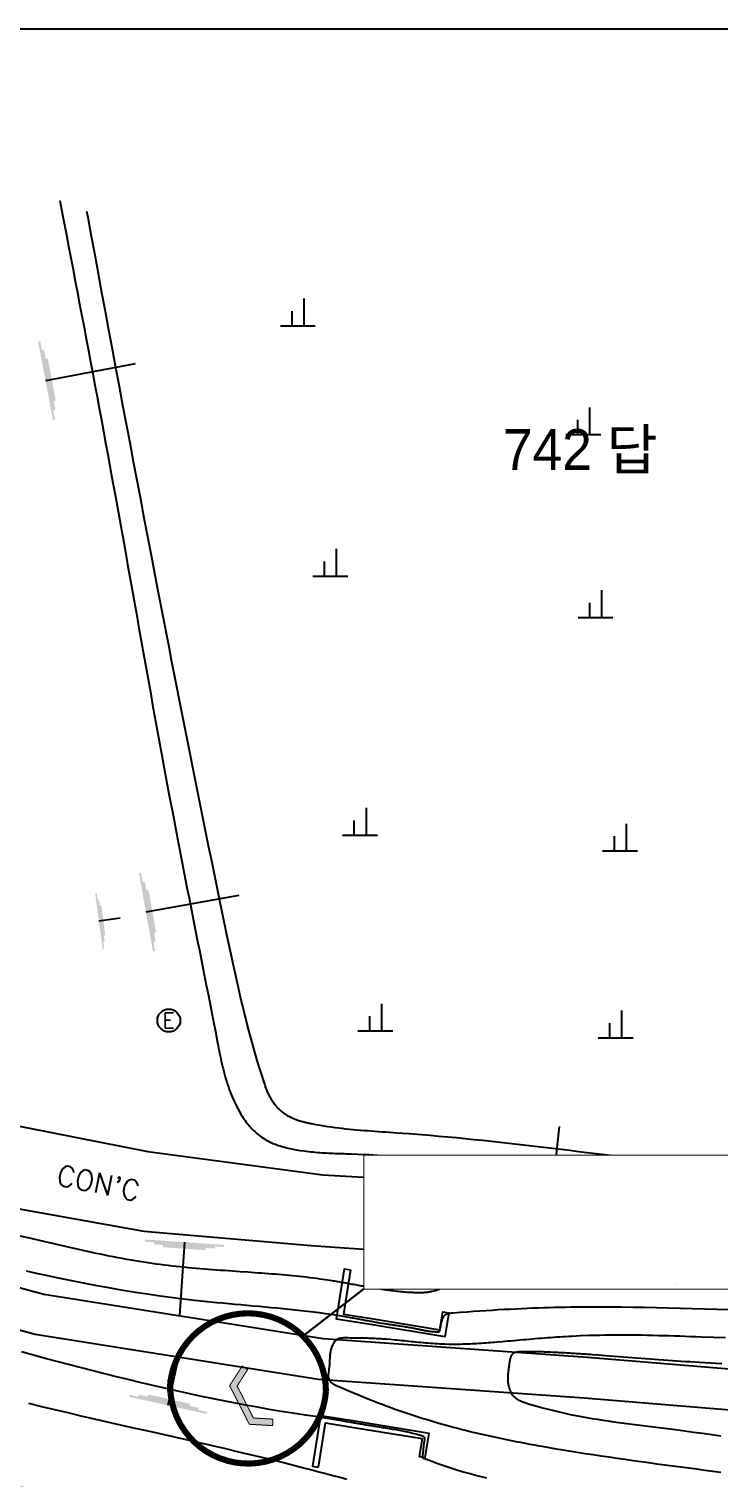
# Model space of a CAD drawing. Header units: millimetres. Extents: x 9 to 403, y 12 to 283.
# Drawn here: x 220.3 to 254.2, y 211.5 to 282.6 of the extents above; entities that cross this region are included whole.
import ezdxf
from ezdxf.enums import TextEntityAlignment as Align

# ---------------------------------------------------------------- set-up
doc = ezdxf.new("R2010")
doc.units = ezdxf.units.MM
doc.set_wipeout_variables(frame=1)
doc.linetypes.add('CENTER', pattern=[2, 1.25, -0.25, 0.25, -0.25])
doc.linetypes.add('PHANTOM2', pattern=[12.5, 10, -0.5, 0.5, -0.5, 0.5, -0.5])
for name, color, linetype in [('1-1CON', 35, 'Continuous'), ('1-5CON', 30, 'Continuous'), ('1-ROAD', 1, 'Continuous'), ('1-SIM', 8, 'Continuous'), ('1-TEXT', 7, 'Continuous'), ('1-낙차구조물', 7, 'Continuous'), ('1-물선', 5, 'Continuous'), ('LSMD_CONT_LDREG_41500', 1, 'Continuous'), ('NR', 7, 'Continuous'), ('솔리드', 7, 'PHANTOM2'), ('한전주', 4, 'Continuous')]:
    doc.layers.add(name, color=color, linetype=linetype)
doc.styles.add('ghs', font='romans.shx', dxfattribs={"bigfont": 'ghs.shx'})
doc.styles.add('HY헤드라인', font='H2HDRM.TTF')

# ---------------------------------------------------------------- blocks, each defined once
blk = doc.blocks.new('A$C6F554C51')
at = {"layer": '1-SIM'}
for p, q in [((0.375, 0.48), (0.375, 0)), ((0.769, 0.892), (0.769, 0)), ((0, 0), (1.144, 0))]:
    blk.add_line(p, q, dxfattribs=at)

msp = doc.modelspace()

# ---------------------------------------------------------------- hatches: boundary and pattern name
msp.add_hatch(color=5).paths.add_polyline_path([(232.278, 214.054), (231.136, 214.119), (230.169, 216.013), (230.785, 216.977), (231.054, 216.804), (230.537, 215.996), (231.338, 214.428), (232.296, 214.373)])

# ---------------------------------------------------------------- linework, layer by layer
for points, elevation in [([(15.475, 282.587), (277.798, 282.587), (277.798, 39.857), (15.475, 39.857)], 109.407), ([(15.475, 282.587), (277.798, 282.587), (277.798, 39.857), (15.475, 39.857)], 109.407), ([(236.78, 220.782), (259.434, 220.782), (259.434, 227.299), (236.78, 227.299)], 85.903)]:
    msp.add_lwpolyline(points, close=True, dxfattribs=dict(elevation=elevation))
at = {"const_width": 0.1, "elevation": 85.903, "flags": 128}
msp.add_lwpolyline([(233.771, 218.448), (236.78, 220.782), (258.733, 220.782)], dxfattribs=at)
at = {"color": 4, "linetype": 'CENTER', "const_width": 0.3, "elevation": 85.903, "flags": 128}
msp.add_lwpolyline([(227.257, 216.309, 1), (234.897, 215.734, 1), (227.235, 215.734)], format="xyb", dxfattribs=at)
at = {"color": 7, "const_width": 0.05, "elevation": 85.903, "flags": 128}
msp.add_lwpolyline([(232.278, 214.054), (231.136, 214.119), (230.169, 216.013), (230.785, 216.977), (231.054, 216.804), (230.537, 215.996), (231.338, 214.428), (232.296, 214.373)], close=True, dxfattribs=at)
at = {"layer": '1-1CON', "color": 8, "linetype": 'Continuous'}
for points, elevation in [([(221.838, 274.164), (221.97, 273.469), (222.156, 272.489), (222.264, 271.922), (222.372, 271.355), (222.48, 270.787), (222.588, 270.22), (222.696, 269.653), (222.803, 269.086), (222.911, 268.519), (223.018, 267.952), (223.125, 267.384), (223.232, 266.817), (223.339, 266.25), (223.446, 265.683), (223.552, 265.115), (223.658, 264.548), (223.764, 263.98), (223.869, 263.413), (223.975, 262.845), (224.08, 262.278), (224.184, 261.71), (224.288, 261.142), (224.392, 260.574), (224.609, 259.381), (224.825, 258.188), (224.937, 257.563), (225.049, 256.937), (225.161, 256.312), (225.272, 255.686), (225.384, 255.061), (225.495, 254.435), (225.606, 253.809), (225.717, 253.184), (225.828, 252.558), (225.939, 251.933), (226.051, 251.307), (226.163, 250.682), (226.275, 250.056), (226.387, 249.431), (226.5, 248.806), (226.613, 248.18), (226.727, 247.555), (226.842, 246.93), (226.957, 246.306), (227.073, 245.681), (227.19, 245.056), (227.389, 244.003), (227.59, 242.95), (227.673, 242.521), (227.756, 242.092), (227.839, 241.664), (227.923, 241.235), (228.006, 240.807), (228.09, 240.378), (228.175, 239.95), (228.259, 239.521), (228.344, 239.093), (228.429, 238.664), (228.514, 238.236), (228.598, 237.808), (228.683, 237.379), (228.768, 236.951), (228.853, 236.523), (228.938, 236.095), (229.023, 235.666), (229.107, 235.238), (229.192, 234.809), (229.276, 234.381), (229.36, 233.953), (229.468, 233.396), (229.577, 232.838), (229.602, 232.71), (229.627, 232.581), (229.653, 232.452), (229.679, 232.324), (229.705, 232.195), (229.732, 232.067), (229.76, 231.939), (229.789, 231.811), (229.819, 231.684), (229.85, 231.557), (229.883, 231.43), (229.916, 231.303), (229.951, 231.176), (229.988, 231.05), (230.027, 230.925), (230.067, 230.8), (230.109, 230.675), (230.153, 230.551), (230.199, 230.427), (230.248, 230.304), (230.299, 230.181), (230.388, 229.979), (230.484, 229.778), (230.523, 229.699), (230.563, 229.621), (230.604, 229.542), (230.647, 229.465), (230.691, 229.388), (230.736, 229.312), (230.783, 229.237), (230.83, 229.163), (230.879, 229.09), (230.93, 229.018), (230.982, 228.947), (231.035, 228.878), (231.089, 228.81), (231.145, 228.744), (231.202, 228.679), (231.261, 228.616), (231.321, 228.554), (231.383, 228.495), (231.447, 228.437), (231.511, 228.382), (231.578, 228.329), (231.709, 228.23), (231.846, 228.14), (231.914, 228.099), (231.982, 228.059), (232.052, 228.021), (232.123, 227.986), (232.195, 227.951), (232.268, 227.919), (232.342, 227.888), (232.417, 227.859), (232.493, 227.831), (232.569, 227.804), (232.646, 227.779), (232.724, 227.756), (232.803, 227.733), (232.881, 227.712), (232.961, 227.692), (233.04, 227.673), (233.12, 227.656), (233.2, 227.639), (233.281, 227.623), (233.361, 227.608), (233.442, 227.594), (233.633, 227.562), (233.824, 227.534), (233.934, 227.52), (234.045, 227.506), (234.155, 227.494), (234.265, 227.483), (234.375, 227.472), (234.485, 227.463), (234.595, 227.455), (234.704, 227.447), (234.814, 227.44), (234.924, 227.434), (235.033, 227.428), (235.143, 227.423), (235.252, 227.418), (235.362, 227.414), (235.471, 227.41), (235.58, 227.406), (235.69, 227.402), (235.799, 227.399), (235.909, 227.395), (236.018, 227.392), (236.128, 227.388), (236.455, 227.376), (236.782, 227.362), (237, 227.352), (237.218, 227.34), (237.436, 227.328), (237.654, 227.314), (237.872, 227.3), (238.09, 227.284), (238.309, 227.267), (238.527, 227.249), (238.745, 227.23), (238.963, 227.21), (239.181, 227.189), (239.399, 227.166), (239.617, 227.143), (239.835, 227.118), (240.052, 227.092), (240.27, 227.066), (240.487, 227.038), (240.704, 227.008), (240.92, 226.978), (241.137, 226.947), (241.353, 226.914), (241.659, 226.866), (241.965, 226.816), (242.056, 226.801), (242.146, 226.786), (242.236, 226.77), (242.327, 226.755), (242.417, 226.739), (242.507, 226.724), (242.598, 226.708), (242.688, 226.693), (242.779, 226.677), (242.869, 226.662), (242.959, 226.647), (243.05, 226.632), (243.14, 226.617), (243.231, 226.602), (243.322, 226.587), (243.412, 226.573), (243.503, 226.559), (243.594, 226.545), (243.685, 226.532), (243.777, 226.518), (243.868, 226.506), (244.052, 226.481), (244.236, 226.458), (244.329, 226.447), (244.422, 226.436), (244.515, 226.425), (244.608, 226.415), (244.701, 226.405), (244.794, 226.394), (244.887, 226.383), (244.979, 226.373), (245.072, 226.362), (245.165, 226.35), (245.257, 226.338), (245.349, 226.326), (245.441, 226.313), (245.533, 226.3), (245.624, 226.285), (245.716, 226.27), (245.806, 226.254), (245.897, 226.237), (245.987, 226.219), (246.077, 226.2), (246.166, 226.179), (246.271, 226.153), (246.376, 226.125), (246.392, 226.121), (246.409, 226.116), (246.425, 226.112), (246.442, 226.107), (246.458, 226.102), (246.474, 226.097), (246.491, 226.093), (246.507, 226.087), (246.524, 226.082), (246.54, 226.077), (246.556, 226.071), (246.573, 226.066), (246.589, 226.06), (246.606, 226.054), (246.622, 226.048), (246.638, 226.042), (246.655, 226.035), (246.671, 226.028), (246.687, 226.021), (246.704, 226.014), (246.72, 226.007), (246.746, 225.995), (246.771, 225.983), (246.78, 225.978), (246.789, 225.974), (246.799, 225.969), (246.808, 225.964), (246.817, 225.959), (246.825, 225.954), (246.834, 225.949), (246.843, 225.944), (246.851, 225.938), (246.86, 225.933), (246.868, 225.927), (246.876, 225.922), (246.884, 225.916), (246.891, 225.91), (246.899, 225.904), (246.906, 225.897), (246.913, 225.891), (246.92, 225.884), (246.926, 225.878), (246.932, 225.871), (246.938, 225.864), (246.953, 225.844), (246.966, 225.823), (246.973, 225.81), (246.979, 225.795), (246.984, 225.781), (246.989, 225.766), (246.993, 225.751), (246.996, 225.735), (246.998, 225.719), (247, 225.703), (247.001, 225.686), (247.002, 225.669), (247.002, 225.652), (247.002, 225.635), (247.002, 225.617), (247.001, 225.6), (247, 225.582), (246.998, 225.564), (246.997, 225.546), (246.995, 225.528), (246.993, 225.51), (246.991, 225.493), (246.989, 225.475), (246.983, 225.42), (246.977, 225.367), (246.973, 225.331), (246.969, 225.296), (246.966, 225.261), (246.963, 225.227), (246.959, 225.192), (246.956, 225.158), (246.954, 225.124), (246.951, 225.091), (246.948, 225.057), (246.945, 225.024), (246.943, 224.991), (246.94, 224.958), (246.938, 224.926), (246.935, 224.893), (246.933, 224.86), (246.931, 224.828), (246.928, 224.796), (246.926, 224.763), (246.923, 224.731), (246.921, 224.699), (246.919, 224.666), (246.909, 224.541), (246.898, 224.416), (246.89, 224.323), (246.881, 224.229), (246.873, 224.135), (246.863, 224.04), (246.854, 223.946), (246.845, 223.851), (246.836, 223.755), (246.827, 223.66), (246.818, 223.564), (246.809, 223.468), (246.8, 223.372), (246.792, 223.276), (246.784, 223.179), (246.777, 223.082), (246.77, 222.985), (246.764, 222.888), (246.759, 222.791), (246.754, 222.694), (246.75, 222.597), (246.747, 222.5), (246.745, 222.402), (246.744, 222.291), (246.744, 222.181), (246.744, 222.167), (246.744, 222.154), (246.744, 222.14), (246.744, 222.127), (246.744, 222.113), (246.744, 222.1), (246.744, 222.086), (246.743, 222.073), (246.743, 222.059), (246.742, 222.046), (246.741, 222.033), (246.74, 222.019), (246.739, 222.006), (246.738, 221.993), (246.736, 221.98), (246.734, 221.967), (246.732, 221.954), (246.729, 221.94), (246.726, 221.927), (246.723, 221.915), (246.72, 221.902), (246.714, 221.882), (246.707, 221.862), (246.704, 221.856), (246.702, 221.849), (246.699, 221.842), (246.696, 221.835), (246.693, 221.829), (246.69, 221.822), (246.687, 221.816), (246.684, 221.809), (246.681, 221.803), (246.677, 221.796), (246.674, 221.79), (246.67, 221.784), (246.666, 221.777), (246.662, 221.771), (246.658, 221.765), (246.654, 221.759), (246.65, 221.754), (246.646, 221.748), (246.641, 221.742), (246.637, 221.737), (246.632, 221.731), (246.618, 221.716), (246.603, 221.701), (246.592, 221.691), (246.582, 221.682), (246.57, 221.674), (246.559, 221.666), (246.547, 221.658), (246.534, 221.651), (246.522, 221.644), (246.509, 221.637), (246.496, 221.631), (246.482, 221.625), (246.469, 221.619), (246.455, 221.614), (246.441, 221.609), (246.427, 221.604), (246.413, 221.599), (246.399, 221.595), (246.384, 221.59), (246.369, 221.586), (246.355, 221.582), (246.34, 221.578), (246.326, 221.574), (246.202, 221.541), (246.079, 221.511), (245.971, 221.487), (245.864, 221.465), (245.757, 221.445), (245.65, 221.427), (245.543, 221.411), (245.437, 221.397), (245.331, 221.384), (245.225, 221.373), (245.119, 221.364), (245.013, 221.357), (244.907, 221.351), (244.801, 221.347), (244.696, 221.344), (244.59, 221.342), (244.484, 221.342), (244.378, 221.343), (244.271, 221.345), (244.165, 221.349), (244.058, 221.353), (243.951, 221.359), (243.844, 221.365), (243.666, 221.378), (243.487, 221.392), (243.417, 221.398), (243.346, 221.405), (243.275, 221.411), (243.204, 221.417), (243.133, 221.423), (243.062, 221.428), (242.992, 221.434), (242.921, 221.438), (242.85, 221.442), (242.78, 221.445), (242.709, 221.448), (242.639, 221.449), (242.569, 221.449), (242.499, 221.448), (242.43, 221.446), (242.361, 221.442), (242.292, 221.436), (242.224, 221.429), (242.156, 221.42), (242.088, 221.409), (242.021, 221.396), (241.884, 221.365), (241.748, 221.324), (241.679, 221.301), (241.611, 221.275), (241.542, 221.248), (241.475, 221.219), (241.407, 221.188), (241.34, 221.156), (241.273, 221.124), (241.206, 221.09), (241.139, 221.056), (241.072, 221.022), (241.005, 220.987), (240.938, 220.953), (240.872, 220.919), (240.804, 220.886), (240.737, 220.853), (240.669, 220.822), (240.602, 220.791), (240.533, 220.763), (240.464, 220.736), (240.395, 220.71), (240.325, 220.687), (240.213, 220.654), (240.099, 220.628), (240.056, 220.619), (240.012, 220.611), (239.969, 220.604), (239.925, 220.597), (239.882, 220.591), (239.838, 220.586), (239.793, 220.582), (239.749, 220.579), (239.705, 220.576), (239.66, 220.573), (239.616, 220.572), (239.571, 220.57), (239.526, 220.57), (239.482, 220.569), (239.437, 220.569), (239.392, 220.57), (239.347, 220.571), (239.302, 220.572), (239.257, 220.574), (239.212, 220.576), (239.168, 220.578), (239.034, 220.585), (238.9, 220.593), (238.811, 220.6), (238.723, 220.607), (238.635, 220.615), (238.546, 220.623), (238.458, 220.632), (238.371, 220.641), (238.283, 220.651), (238.195, 220.661), (238.108, 220.672), (238.021, 220.684), (237.933, 220.695), (237.846, 220.708), (237.759, 220.72), (237.672, 220.733), (237.585, 220.746), (237.498, 220.76), (237.411, 220.774), (237.325, 220.788), (237.238, 220.802), (237.151, 220.817), (237.064, 220.832), (236.9, 220.86), (236.736, 220.889), (236.659, 220.902), (236.581, 220.916), (236.503, 220.93), (236.426, 220.944), (236.348, 220.958), (236.271, 220.972), (236.193, 220.985), (236.116, 220.999), (236.038, 221.013), (235.96, 221.027), (235.883, 221.041), (235.805, 221.055), (235.727, 221.068), (235.65, 221.082), (235.572, 221.095), (235.494, 221.108), (235.417, 221.121), (235.339, 221.134), (235.261, 221.147), (235.183, 221.159), (235.105, 221.171), (234.859, 221.209), (234.613, 221.245), (234.444, 221.268), (234.275, 221.29), (234.107, 221.311), (233.938, 221.331), (233.769, 221.35), (233.6, 221.369), (233.43, 221.386), (233.261, 221.403), (233.092, 221.419), (232.922, 221.435), (232.753, 221.449), (232.583, 221.464), (232.413, 221.478), (232.244, 221.491), (232.074, 221.504), (231.904, 221.517), (231.734, 221.529), (231.564, 221.541), (231.394, 221.553), (231.224, 221.565), (231.054, 221.577), (230.686, 221.603), (230.317, 221.629), (230.119, 221.643), (229.92, 221.658), (229.721, 221.672), (229.523, 221.687), (229.324, 221.702), (229.126, 221.718), (228.927, 221.734), (228.729, 221.751), (228.531, 221.768), (228.333, 221.786), (228.135, 221.804), (227.937, 221.823), (227.739, 221.843), (227.541, 221.864), (227.343, 221.886), (227.146, 221.909), (226.949, 221.933), (226.752, 221.958), (226.555, 221.984), (226.358, 222.011), (226.162, 222.039), (225.748, 222.102), (225.336, 222.171), (225.12, 222.208), (224.905, 222.247), (224.689, 222.288), (224.474, 222.33), (224.259, 222.372), (224.044, 222.416), (223.829, 222.461), (223.614, 222.507), (223.4, 222.554), (223.186, 222.601), (222.971, 222.649), (222.757, 222.698), (222.543, 222.746), (222.329, 222.796), (222.115, 222.845), (221.901, 222.894), (221.687, 222.944), (221.472, 222.994), (221.258, 223.043), (221.044, 223.092), (220.83, 223.141), (220.353, 223.248), (219.876, 223.353)], 171.903), ([(254.292, 211.754), (253.898, 211.806), (253.505, 211.858), (253.111, 211.91), (252.719, 211.962), (252.326, 212.014), (251.934, 212.066), (251.541, 212.118), (251.149, 212.17), (250.758, 212.223), (250.366, 212.277), (249.974, 212.331), (249.583, 212.386), (249.191, 212.442), (248.8, 212.499), (248.409, 212.557), (248.018, 212.616), (247.626, 212.677), (247.235, 212.739), (246.844, 212.802), (246.225, 212.905), (245.606, 213.012), (245.378, 213.053), (245.15, 213.093), (244.922, 213.135), (244.694, 213.177), (244.466, 213.22), (244.239, 213.264), (244.012, 213.309), (243.784, 213.354), (243.558, 213.401), (243.331, 213.448), (243.105, 213.497), (242.879, 213.546), (242.653, 213.597), (242.428, 213.649), (242.203, 213.701), (241.979, 213.755), (241.755, 213.811), (241.532, 213.867), (241.309, 213.925), (241.087, 213.984), (240.865, 214.045), (240.444, 214.163), (240.025, 214.286), (239.826, 214.346), (239.628, 214.407), (239.43, 214.469), (239.233, 214.533), (239.036, 214.597), (238.839, 214.663), (238.643, 214.73), (238.447, 214.798), (238.251, 214.868), (238.055, 214.938), (237.86, 215.01), (237.664, 215.083), (237.469, 215.157), (237.273, 215.232), (237.078, 215.309), (236.882, 215.387), (236.687, 215.465), (236.491, 215.545), (236.296, 215.627), (236.1, 215.709), (235.904, 215.793), (235.691, 215.884), (235.479, 215.978), (235.463, 215.984), (235.447, 215.991), (235.432, 215.999), (235.416, 216.006), (235.4, 216.013), (235.385, 216.02), (235.369, 216.028), (235.354, 216.036), (235.339, 216.044), (235.324, 216.052), (235.309, 216.06), (235.295, 216.068), (235.28, 216.077), (235.266, 216.086), (235.252, 216.096), (235.239, 216.106), (235.225, 216.116), (235.212, 216.126), (235.199, 216.137), (235.187, 216.148), (235.175, 216.16), (235.158, 216.177), (235.141, 216.196), (235.136, 216.202), (235.131, 216.208), (235.127, 216.214), (235.122, 216.22), (235.117, 216.226), (235.113, 216.233), (235.108, 216.239), (235.104, 216.246), (235.099, 216.252), (235.095, 216.259), (235.091, 216.266), (235.087, 216.272), (235.083, 216.279), (235.08, 216.286), (235.076, 216.293), (235.073, 216.3), (235.069, 216.307), (235.066, 216.314), (235.063, 216.321), (235.06, 216.328), (235.058, 216.335), (235.049, 216.359), (235.042, 216.383), (235.038, 216.4), (235.034, 216.417), (235.032, 216.435), (235.03, 216.452), (235.028, 216.469), (235.027, 216.487), (235.027, 216.505), (235.027, 216.522), (235.027, 216.54), (235.028, 216.558), (235.03, 216.576), (235.031, 216.594), (235.033, 216.612), (235.035, 216.631), (235.037, 216.649), (235.04, 216.667), (235.042, 216.686), (235.045, 216.704), (235.048, 216.723), (235.05, 216.741), (235.053, 216.759), (235.063, 216.834), (235.071, 216.909), (235.076, 216.966), (235.081, 217.023), (235.084, 217.079), (235.087, 217.136), (235.09, 217.192), (235.093, 217.248), (235.095, 217.304), (235.098, 217.36), (235.102, 217.415), (235.106, 217.471), (235.111, 217.525), (235.117, 217.58), (235.124, 217.633), (235.132, 217.687), (235.142, 217.739), (235.154, 217.792), (235.168, 217.843), (235.184, 217.894), (235.202, 217.944), (235.223, 217.993), (235.246, 218.042), (235.276, 218.095), (235.309, 218.147), (235.313, 218.153), (235.316, 218.158), (235.32, 218.164), (235.324, 218.169), (235.327, 218.174), (235.331, 218.18), (235.335, 218.185), (235.339, 218.19), (235.343, 218.196), (235.347, 218.201), (235.351, 218.206), (235.355, 218.211), (235.359, 218.216), (235.363, 218.221), (235.368, 218.226), (235.372, 218.23), (235.376, 218.235), (235.381, 218.24), (235.385, 218.244), (235.39, 218.249), (235.394, 218.253), (235.414, 218.271), (235.436, 218.287), (235.452, 218.298), (235.47, 218.309), (235.488, 218.318), (235.507, 218.326), (235.526, 218.333), (235.545, 218.34), (235.565, 218.346), (235.586, 218.351), (235.607, 218.355), (235.628, 218.359), (235.649, 218.362), (235.671, 218.365), (235.693, 218.367), (235.715, 218.368), (235.738, 218.369), (235.761, 218.37), (235.783, 218.371), (235.806, 218.371), (235.829, 218.371), (235.852, 218.371), (235.875, 218.371), (235.98, 218.37), (236.084, 218.369), (236.164, 218.369), (236.244, 218.368), (236.322, 218.367), (236.401, 218.366), (236.478, 218.364), (236.555, 218.363), (236.631, 218.361), (236.707, 218.36), (236.783, 218.358), (236.858, 218.356), (236.932, 218.354), (237.007, 218.351), (237.081, 218.349), (237.155, 218.346), (237.228, 218.343), (237.302, 218.339), (237.375, 218.336), (237.448, 218.332), (237.522, 218.328), (237.595, 218.323), (237.668, 218.319), (237.855, 218.306), (238.043, 218.291), (238.158, 218.281), (238.273, 218.271), (238.388, 218.26), (238.503, 218.249), (238.619, 218.237), (238.735, 218.226), (238.851, 218.213), (238.968, 218.201), (239.085, 218.189), (239.201, 218.177), (239.318, 218.165), (239.436, 218.153), (239.553, 218.142), (239.67, 218.131), (239.788, 218.12), (239.906, 218.11), (240.023, 218.101), (240.141, 218.092), (240.259, 218.084), (240.376, 218.077), (240.494, 218.071), (240.724, 218.061), (240.954, 218.056), (241.066, 218.054), (241.178, 218.054), (241.29, 218.054), (241.402, 218.055), (241.514, 218.057), (241.626, 218.059), (241.738, 218.063), (241.85, 218.067), (241.962, 218.072), (242.074, 218.077), (242.186, 218.083), (242.297, 218.089), (242.409, 218.096), (242.521, 218.104), (242.632, 218.111), (242.744, 218.12), (242.856, 218.128), (242.967, 218.137), (243.079, 218.146), (243.19, 218.155), (243.302, 218.164), (243.563, 218.186), (243.825, 218.209), (243.975, 218.222), (244.125, 218.235), (244.275, 218.248), (244.425, 218.261), (244.575, 218.274), (244.725, 218.286), (244.875, 218.299), (245.024, 218.312), (245.174, 218.324), (245.324, 218.337), (245.474, 218.349), (245.624, 218.36), (245.775, 218.372), (245.925, 218.383), (246.075, 218.394), (246.225, 218.404), (246.375, 218.414), (246.525, 218.424), (246.675, 218.433), (246.825, 218.441), (246.975, 218.449), (247.388, 218.47), (247.801, 218.485), (248.063, 218.494), (248.326, 218.5), (248.589, 218.505), (248.852, 218.508), (249.115, 218.51), (249.378, 218.511), (249.641, 218.51), (249.904, 218.508), (250.167, 218.505), (250.43, 218.501), (250.693, 218.496), (250.956, 218.491), (251.219, 218.484), (251.482, 218.477), (251.745, 218.469), (252.009, 218.461), (252.272, 218.452), (252.535, 218.443), (252.798, 218.433), (253.062, 218.424), (253.325, 218.414), (253.923, 218.392), (254.52, 218.371)], 169.903), ([(254.338, 217.09), (253.778, 217.118), (253.218, 217.15), (253, 217.163), (252.781, 217.176), (252.562, 217.19), (252.343, 217.205), (252.125, 217.219), (251.906, 217.235), (251.687, 217.25), (251.468, 217.266), (251.249, 217.282), (251.03, 217.299), (250.811, 217.315), (250.592, 217.332), (250.373, 217.349), (250.153, 217.366), (249.933, 217.383), (249.713, 217.4), (249.493, 217.417), (249.272, 217.434), (249.052, 217.451), (248.83, 217.468), (248.609, 217.485), (248.301, 217.507), (247.992, 217.53), (247.906, 217.536), (247.82, 217.542), (247.733, 217.548), (247.647, 217.554), (247.561, 217.56), (247.474, 217.566), (247.388, 217.572), (247.302, 217.577), (247.216, 217.583), (247.13, 217.589), (247.044, 217.594), (246.959, 217.599), (246.873, 217.605), (246.788, 217.61), (246.703, 217.615), (246.618, 217.62), (246.533, 217.624), (246.449, 217.629), (246.365, 217.633), (246.281, 217.638), (246.198, 217.642), (246.056, 217.649), (245.916, 217.655), (245.858, 217.657), (245.801, 217.66), (245.743, 217.662), (245.686, 217.664), (245.628, 217.666), (245.57, 217.668), (245.512, 217.67), (245.454, 217.672), (245.396, 217.673), (245.338, 217.675), (245.279, 217.676), (245.22, 217.677), (245.16, 217.678), (245.1, 217.678), (245.04, 217.679), (244.979, 217.679), (244.918, 217.68), (244.856, 217.68), (244.793, 217.679), (244.73, 217.679), (244.666, 217.678), (244.581, 217.677), (244.495, 217.676), (244.474, 217.675), (244.454, 217.675), (244.433, 217.674), (244.413, 217.673), (244.393, 217.672), (244.372, 217.671), (244.352, 217.669), (244.333, 217.668), (244.313, 217.666), (244.294, 217.663), (244.275, 217.66), (244.256, 217.657), (244.237, 217.653), (244.22, 217.649), (244.202, 217.644), (244.185, 217.639), (244.168, 217.633), (244.152, 217.626), (244.137, 217.619), (244.122, 217.611), (244.108, 217.602), (244.078, 217.582), (244.051, 217.557), (244.038, 217.543), (244.025, 217.527), (244.013, 217.511), (244.002, 217.493), (243.992, 217.475), (243.983, 217.456), (243.974, 217.436), (243.966, 217.416), (243.959, 217.394), (243.952, 217.373), (243.945, 217.35), (243.939, 217.328), (243.934, 217.304), (243.929, 217.281), (243.924, 217.257), (243.92, 217.233), (243.916, 217.209), (243.912, 217.184), (243.908, 217.16), (243.904, 217.135), (243.901, 217.111), (243.89, 217.037), (243.88, 216.964), (243.873, 216.916), (243.867, 216.869), (243.86, 216.822), (243.854, 216.775), (243.848, 216.729), (243.843, 216.683), (243.838, 216.638), (243.834, 216.593), (243.831, 216.548), (243.828, 216.504), (243.825, 216.46), (243.824, 216.416), (243.824, 216.372), (243.824, 216.329), (243.825, 216.285), (243.828, 216.242), (243.832, 216.199), (243.836, 216.156), (243.842, 216.113), (243.85, 216.07), (243.859, 216.027), (243.872, 215.97), (243.888, 215.912), (243.892, 215.898), (243.897, 215.884), (243.901, 215.87), (243.906, 215.856), (243.911, 215.842), (243.916, 215.828), (243.921, 215.814), (243.926, 215.8), (243.931, 215.787), (243.937, 215.773), (243.943, 215.759), (243.949, 215.746), (243.955, 215.733), (243.962, 215.719), (243.968, 215.706), (243.975, 215.693), (243.982, 215.68), (243.989, 215.668), (243.996, 215.655), (244.004, 215.643), (244.011, 215.63), (244.043, 215.583), (244.077, 215.538), (244.105, 215.506), (244.134, 215.476), (244.165, 215.448), (244.197, 215.42), (244.23, 215.395), (244.265, 215.37), (244.301, 215.347), (244.338, 215.325), (244.376, 215.304), (244.415, 215.284), (244.455, 215.265), (244.496, 215.247), (244.537, 215.229), (244.58, 215.213), (244.622, 215.197), (244.666, 215.182), (244.709, 215.167), (244.753, 215.153), (244.798, 215.139), (244.842, 215.125), (244.887, 215.112), (245.211, 215.017), (245.532, 214.928), (245.807, 214.856), (246.08, 214.788), (246.352, 214.724), (246.623, 214.663), (246.892, 214.606), (247.161, 214.552), (247.428, 214.501), (247.694, 214.453), (247.959, 214.408), (248.223, 214.365), (248.487, 214.324), (248.75, 214.285), (249.013, 214.247), (249.275, 214.211), (249.537, 214.176), (249.798, 214.142), (250.06, 214.108), (250.322, 214.076), (250.583, 214.043), (250.845, 214.011), (251.108, 213.978), (251.808, 213.89), (252.511, 213.797), (252.952, 213.738), (253.394, 213.677), (253.838, 213.616), (254.282, 213.555)], 168.903), ([(220.29, 215.154), (220.933, 214.997), (221.576, 214.843), (222.221, 214.691), (222.865, 214.54), (223.51, 214.392), (224.156, 214.244), (224.801, 214.098), (225.447, 213.952), (226.092, 213.807), (226.738, 213.662), (227.383, 213.517), (228.028, 213.371), (228.673, 213.224), (229.317, 213.076), (229.961, 212.926), (230.604, 212.775), (231.246, 212.622), (231.887, 212.466), (232.874, 212.222), (233.859, 211.971), (234.205, 211.882), (234.55, 211.792), (234.896, 211.702), (235.241, 211.611), (235.586, 211.52), (235.931, 211.428)], 171.903)]:
    msp.add_lwpolyline(points, dxfattribs=dict(at, elevation=elevation))
at = {"layer": '1-5CON', "color": 8, "linetype": 'Continuous', "elevation": 170.903}
for points in [[(254.526, 226.673), (254.135, 226.71), (253.743, 226.748), (253.351, 226.788), (252.96, 226.829), (252.569, 226.871), (252.178, 226.914), (251.786, 226.958), (251.395, 227.002), (251.004, 227.048), (250.613, 227.093), (250.222, 227.14), (249.403, 227.238), (248.585, 227.337), (248.157, 227.389), (247.729, 227.441), (247.301, 227.493), (246.873, 227.546), (246.445, 227.598), (246.017, 227.649), (245.589, 227.7), (245.161, 227.751), (244.733, 227.801), (244.304, 227.851), (243.876, 227.9), (243.448, 227.947), (243.02, 227.994), (242.591, 228.04), (242.163, 228.084), (241.734, 228.127), (241.306, 228.169), (240.877, 228.209), (240.448, 228.248), (240.019, 228.285), (239.589, 228.32), (238.982, 228.367), (238.374, 228.41), (238.195, 228.423), (238.017, 228.435), (237.839, 228.447), (237.66, 228.459), (237.482, 228.472), (237.303, 228.484), (237.125, 228.498), (236.947, 228.511), (236.769, 228.525), (236.59, 228.54), (236.412, 228.556), (236.234, 228.572), (236.056, 228.59), (235.878, 228.608), (235.701, 228.628), (235.523, 228.649), (235.345, 228.671), (235.168, 228.695), (234.991, 228.721), (234.813, 228.748), (234.636, 228.777), (234.416, 228.816), (234.196, 228.858), (234.153, 228.866), (234.11, 228.874), (234.067, 228.883), (234.024, 228.892), (233.981, 228.901), (233.938, 228.911), (233.895, 228.921), (233.852, 228.931), (233.809, 228.942), (233.767, 228.953), (233.724, 228.964), (233.682, 228.976), (233.64, 228.988), (233.598, 229.001), (233.557, 229.015), (233.515, 229.029), (233.474, 229.043), (233.433, 229.059), (233.392, 229.075), (233.351, 229.091), (233.311, 229.109), (233.231, 229.145), (233.153, 229.184), (233.114, 229.204), (233.076, 229.225), (233.038, 229.246), (233.001, 229.269), (232.963, 229.292), (232.927, 229.315), (232.89, 229.34), (232.854, 229.365), (232.819, 229.39), (232.784, 229.417), (232.75, 229.444), (232.716, 229.471), (232.683, 229.5), (232.65, 229.528), (232.618, 229.558), (232.586, 229.588), (232.555, 229.619), (232.525, 229.65), (232.496, 229.682), (232.467, 229.714), (232.439, 229.747), (232.377, 229.823), (232.319, 229.902), (232.287, 229.947), (232.257, 229.993), (232.228, 230.039), (232.2, 230.087), (232.173, 230.135), (232.147, 230.184), (232.122, 230.233), (232.098, 230.283), (232.075, 230.333), (232.052, 230.384), (232.03, 230.435), (232.009, 230.487), (231.989, 230.539), (231.969, 230.591), (231.949, 230.644), (231.93, 230.697), (231.912, 230.75), (231.893, 230.803), (231.875, 230.857), (231.858, 230.91), (231.84, 230.964), (231.727, 231.315), (231.617, 231.665), (231.526, 231.963), (231.439, 232.26), (231.353, 232.557), (231.27, 232.854), (231.189, 233.151), (231.109, 233.448), (231.032, 233.745), (230.957, 234.042), (230.883, 234.34), (230.811, 234.637), (230.74, 234.934), (230.671, 235.232), (230.603, 235.529), (230.536, 235.827), (230.469, 236.124), (230.404, 236.422), (230.34, 236.72), (230.276, 237.018), (230.213, 237.316), (230.15, 237.614), (230.088, 237.912), (229.889, 238.861), (229.692, 239.812), (229.557, 240.464), (229.423, 241.117), (229.289, 241.771), (229.155, 242.424), (229.021, 243.079), (228.888, 243.734), (228.756, 244.389), (228.624, 245.044), (228.492, 245.7), (228.36, 246.356), (228.229, 247.013), (228.099, 247.669), (227.968, 248.326), (227.838, 248.984), (227.709, 249.641), (227.579, 250.298), (227.45, 250.956), (227.322, 251.614), (227.194, 252.271), (227.066, 252.929), (226.938, 253.587), (226.633, 255.167), (226.329, 256.746), (226.152, 257.668), (225.976, 258.59), (225.801, 259.512), (225.626, 260.433), (225.452, 261.355), (225.278, 262.276), (225.105, 263.197), (224.932, 264.119), (224.759, 265.04), (224.587, 265.961), (224.415, 266.882), (224.243, 267.804), (224.072, 268.725), (223.901, 269.646), (223.73, 270.567), (223.56, 271.488), (223.389, 272.409), (223.219, 273.33), (223.164, 273.628)], [(220.176, 221.645), (220.67, 221.536), (221.165, 221.43), (221.66, 221.326), (222.156, 221.224), (222.652, 221.125), (223.148, 221.028), (223.645, 220.935), (224.143, 220.845), (224.641, 220.757), (225.14, 220.674), (225.639, 220.593), (226.138, 220.517), (226.638, 220.444), (227.139, 220.375), (227.64, 220.311), (228.438, 220.215), (229.237, 220.13), (229.533, 220.1), (229.83, 220.071), (230.127, 220.043), (230.424, 220.016), (230.721, 219.99), (231.018, 219.963), (231.315, 219.937), (231.612, 219.911), (231.909, 219.884), (232.205, 219.857), (232.502, 219.83), (232.799, 219.801), (233.095, 219.772), (233.392, 219.741), (233.688, 219.708), (233.984, 219.674), (234.28, 219.638), (234.575, 219.6), (234.87, 219.56), (235.165, 219.517), (235.46, 219.472), (235.818, 219.413), (236.176, 219.35), (236.24, 219.338), (236.304, 219.326), (236.367, 219.315), (236.431, 219.303), (236.495, 219.291), (236.559, 219.279), (236.623, 219.267), (236.687, 219.255), (236.751, 219.243), (236.815, 219.231), (236.879, 219.219), (236.942, 219.207), (237.006, 219.196), (237.07, 219.184), (237.134, 219.172), (237.198, 219.161), (237.262, 219.149), (237.326, 219.138), (237.389, 219.127), (237.453, 219.115), (237.517, 219.105), (237.645, 219.083), (237.773, 219.063), (237.838, 219.053), (237.902, 219.043), (237.966, 219.033), (238.031, 219.023), (238.095, 219.013), (238.159, 219.004), (238.224, 218.994), (238.288, 218.985), (238.353, 218.975), (238.417, 218.966), (238.482, 218.956), (238.546, 218.946), (238.611, 218.936), (238.675, 218.926), (238.74, 218.916), (238.804, 218.905), (238.869, 218.895), (238.934, 218.884), (238.998, 218.872), (239.063, 218.861), (239.128, 218.849), (239.23, 218.83), (239.331, 218.81), (239.368, 218.802), (239.405, 218.795), (239.442, 218.787), (239.479, 218.78), (239.516, 218.772), (239.553, 218.765), (239.59, 218.757), (239.626, 218.75), (239.663, 218.743), (239.7, 218.736), (239.737, 218.729), (239.773, 218.722), (239.81, 218.716), (239.847, 218.71), (239.883, 218.704), (239.92, 218.698), (239.956, 218.693), (239.993, 218.688), (240.029, 218.683), (240.065, 218.679), (240.101, 218.676), (240.145, 218.672), (240.189, 218.669), (240.197, 218.668), (240.205, 218.668), (240.213, 218.667), (240.221, 218.667), (240.229, 218.666), (240.237, 218.666), (240.245, 218.665), (240.253, 218.665), (240.261, 218.664), (240.27, 218.664), (240.278, 218.663), (240.286, 218.663), (240.294, 218.662), (240.302, 218.661), (240.311, 218.661), (240.319, 218.66), (240.327, 218.659), (240.336, 218.658), (240.344, 218.658), (240.353, 218.657), (240.361, 218.656), (240.372, 218.654), (240.384, 218.653), (240.386, 218.652), (240.389, 218.652), (240.392, 218.652), (240.394, 218.651), (240.397, 218.651), (240.399, 218.651), (240.402, 218.651), (240.404, 218.65), (240.407, 218.65), (240.41, 218.65), (240.412, 218.65), (240.415, 218.65), (240.417, 218.65), (240.419, 218.65), (240.422, 218.65), (240.424, 218.65), (240.426, 218.65), (240.429, 218.651), (240.431, 218.651), (240.433, 218.651), (240.435, 218.652), (240.441, 218.654), (240.447, 218.656), (240.45, 218.658), (240.454, 218.66), (240.457, 218.663), (240.46, 218.666), (240.463, 218.669), (240.465, 218.672), (240.468, 218.675), (240.47, 218.679), (240.473, 218.682), (240.475, 218.686), (240.477, 218.69), (240.479, 218.694), (240.481, 218.699), (240.483, 218.703), (240.485, 218.708), (240.487, 218.712), (240.489, 218.717), (240.49, 218.721), (240.492, 218.726), (240.494, 218.731), (240.495, 218.735), (240.5, 218.75), (240.504, 218.765), (240.506, 218.774), (240.509, 218.784), (240.511, 218.794), (240.513, 218.803), (240.515, 218.812), (240.517, 218.822), (240.519, 218.831), (240.521, 218.84), (240.523, 218.849), (240.524, 218.858), (240.526, 218.867), (240.527, 218.876), (240.528, 218.885), (240.53, 218.893), (240.531, 218.902), (240.532, 218.911), (240.534, 218.92), (240.535, 218.928), (240.536, 218.937), (240.538, 218.946), (240.539, 218.955), (240.543, 218.977), (240.547, 219), (240.55, 219.014), (240.553, 219.028), (240.556, 219.042), (240.559, 219.056), (240.562, 219.07), (240.566, 219.084), (240.569, 219.098), (240.573, 219.112), (240.577, 219.126), (240.581, 219.14), (240.585, 219.154), (240.589, 219.168), (240.593, 219.183), (240.598, 219.197), (240.602, 219.211), (240.607, 219.225), (240.612, 219.239), (240.617, 219.253), (240.622, 219.267), (240.627, 219.281), (240.632, 219.295), (240.639, 219.313), (240.645, 219.331), (240.647, 219.335), (240.648, 219.339), (240.65, 219.343), (240.651, 219.346), (240.653, 219.35), (240.654, 219.354), (240.656, 219.358), (240.658, 219.361), (240.659, 219.365), (240.661, 219.369), (240.662, 219.373), (240.664, 219.376), (240.666, 219.38), (240.667, 219.383), (240.669, 219.387), (240.671, 219.391), (240.673, 219.394), (240.675, 219.398), (240.677, 219.401), (240.678, 219.404), (240.68, 219.408), (240.693, 219.429), (240.707, 219.448), (240.72, 219.463), (240.735, 219.476), (240.75, 219.489), (240.766, 219.501), (240.783, 219.511), (240.801, 219.521), (240.82, 219.529), (240.839, 219.537), (240.86, 219.544), (240.88, 219.551), (240.902, 219.556), (240.924, 219.561), (240.946, 219.566), (240.969, 219.57), (240.993, 219.573), (241.016, 219.576), (241.04, 219.579), (241.064, 219.582), (241.089, 219.584), (241.113, 219.586), (241.138, 219.588), (241.488, 219.616), (241.832, 219.642), (242.146, 219.665), (242.455, 219.686), (242.758, 219.707), (243.058, 219.726), (243.352, 219.744), (243.643, 219.76), (243.93, 219.776), (244.213, 219.791), (244.494, 219.804), (244.771, 219.816), (245.046, 219.827), (245.319, 219.837), (245.589, 219.846), (245.858, 219.854), (246.126, 219.862), (246.392, 219.868), (246.658, 219.873), (246.924, 219.877), (247.189, 219.88), (247.454, 219.883), (247.72, 219.884), (248.549, 219.887), (249.389, 219.881), (249.963, 219.874), (250.542, 219.864), (251.124, 219.852), (251.71, 219.838), (252.299, 219.822), (252.892, 219.805), (253.487, 219.788), (254.085, 219.77), (254.686, 219.752)], [(242.804, 211.479), (242.598, 211.527), (242.391, 211.577), (242.186, 211.629), (241.982, 211.682), (241.78, 211.736), (241.578, 211.793), (241.378, 211.851), (241.18, 211.912), (240.983, 211.975), (240.787, 212.04), (240.594, 212.107), (240.384, 212.184), (240.176, 212.264), (240.158, 212.271), (240.139, 212.278), (240.121, 212.285), (240.103, 212.292), (240.084, 212.299), (240.066, 212.306), (240.047, 212.313), (240.029, 212.32), (240.01, 212.328), (239.991, 212.335), (239.973, 212.342), (239.954, 212.349), (239.934, 212.356), (239.915, 212.363), (239.896, 212.37), (239.876, 212.377), (239.857, 212.384), (239.837, 212.391), (239.816, 212.397), (239.796, 212.404), (239.776, 212.411), (239.752, 212.418), (239.728, 212.426), (239.726, 212.427), (239.723, 212.428), (239.72, 212.429), (239.718, 212.429), (239.715, 212.43), (239.712, 212.431), (239.71, 212.432), (239.707, 212.433), (239.705, 212.434), (239.702, 212.435), (239.7, 212.436), (239.697, 212.437), (239.695, 212.438), (239.693, 212.44), (239.691, 212.441), (239.688, 212.442), (239.686, 212.444), (239.684, 212.445), (239.682, 212.447), (239.681, 212.448), (239.679, 212.45), (239.675, 212.454), (239.672, 212.458), (239.67, 212.46), (239.669, 212.462), (239.668, 212.465), (239.666, 212.467), (239.665, 212.47), (239.664, 212.473), (239.663, 212.476), (239.663, 212.479), (239.662, 212.481), (239.661, 212.484), (239.661, 212.488), (239.66, 212.491), (239.66, 212.494), (239.659, 212.497), (239.659, 212.5), (239.659, 212.503), (239.658, 212.507), (239.658, 212.51), (239.658, 212.513), (239.658, 212.516), (239.658, 212.52), (239.657, 212.534), (239.657, 212.549), (239.657, 212.56), (239.657, 212.571), (239.657, 212.582), (239.658, 212.593), (239.658, 212.604), (239.659, 212.615), (239.66, 212.625), (239.661, 212.636), (239.662, 212.646), (239.663, 212.656), (239.664, 212.667), (239.665, 212.677), (239.666, 212.687), (239.667, 212.697), (239.669, 212.708), (239.67, 212.718), (239.671, 212.728), (239.673, 212.738), (239.674, 212.748), (239.675, 212.758), (239.677, 212.768), (239.681, 212.799), (239.684, 212.829), (239.686, 212.85), (239.688, 212.871), (239.69, 212.892), (239.692, 212.912), (239.693, 212.933), (239.695, 212.954), (239.697, 212.975), (239.699, 212.996), (239.7, 213.017), (239.702, 213.039), (239.704, 213.06), (239.706, 213.081), (239.708, 213.103), (239.71, 213.124), (239.713, 213.145), (239.716, 213.167), (239.719, 213.188), (239.722, 213.21), (239.725, 213.232), (239.729, 213.254), (239.733, 213.275), (239.739, 213.302), (239.745, 213.329), (239.746, 213.333), (239.747, 213.338), (239.748, 213.343), (239.749, 213.348), (239.75, 213.352), (239.751, 213.357), (239.752, 213.362), (239.753, 213.367), (239.754, 213.371), (239.755, 213.376), (239.755, 213.381), (239.756, 213.385), (239.756, 213.39), (239.756, 213.395), (239.757, 213.399), (239.757, 213.404), (239.756, 213.408), (239.756, 213.413), (239.756, 213.417), (239.755, 213.422), (239.754, 213.426), (239.752, 213.434), (239.75, 213.441), (239.749, 213.444), (239.748, 213.447), (239.746, 213.45), (239.745, 213.453), (239.743, 213.456), (239.742, 213.459), (239.74, 213.462), (239.738, 213.465), (239.736, 213.468), (239.734, 213.471), (239.733, 213.473), (239.73, 213.476), (239.728, 213.479), (239.726, 213.481), (239.724, 213.484), (239.722, 213.487), (239.719, 213.489), (239.717, 213.492), (239.714, 213.494), (239.712, 213.496), (239.709, 213.499), (239.702, 213.505), (239.695, 213.51), (239.69, 213.514), (239.686, 213.517), (239.681, 213.52), (239.676, 213.523), (239.671, 213.526), (239.666, 213.529), (239.66, 213.531), (239.655, 213.534), (239.65, 213.536), (239.645, 213.538), (239.639, 213.541), (239.634, 213.543), (239.628, 213.545), (239.623, 213.547), (239.617, 213.549), (239.612, 213.55), (239.606, 213.552), (239.601, 213.554), (239.595, 213.555), (239.589, 213.557), (239.584, 213.559), (239.496, 213.584), (239.408, 213.608), (239.326, 213.63), (239.244, 213.651), (239.162, 213.672), (239.08, 213.691), (238.997, 213.71), (238.915, 213.729), (238.833, 213.746), (238.751, 213.764), (238.669, 213.78), (238.587, 213.796), (238.504, 213.812), (238.422, 213.827), (238.34, 213.842), (238.258, 213.857), (238.175, 213.871), (238.093, 213.885), (238.011, 213.899), (237.928, 213.912), (237.846, 213.926), (237.763, 213.939), (237.681, 213.952), (237.537, 213.975), (237.393, 213.998), (237.332, 214.008), (237.271, 214.018), (237.21, 214.028), (237.149, 214.038), (237.087, 214.047), (237.026, 214.057), (236.965, 214.067), (236.904, 214.077), (236.842, 214.087), (236.781, 214.097), (236.72, 214.107), (236.658, 214.117), (236.597, 214.127), (236.536, 214.138), (236.475, 214.148), (236.413, 214.158), (236.352, 214.169), (236.291, 214.179), (236.23, 214.19), (236.169, 214.2), (236.107, 214.211), (236.011, 214.228), (235.914, 214.245), (235.878, 214.252), (235.843, 214.258), (235.807, 214.265), (235.771, 214.271), (235.736, 214.278), (235.7, 214.284), (235.665, 214.291), (235.629, 214.297), (235.593, 214.303), (235.558, 214.31), (235.522, 214.316), (235.486, 214.323), (235.451, 214.329), (235.415, 214.335), (235.38, 214.341), (235.344, 214.348), (235.308, 214.354), (235.273, 214.36), (235.237, 214.366), (235.201, 214.372), (235.166, 214.378), (235.104, 214.388), (235.042, 214.398), (235.016, 214.402), (234.99, 214.406), (234.965, 214.41), (234.939, 214.414), (234.913, 214.418), (234.887, 214.422), (234.861, 214.425), (234.835, 214.429), (234.809, 214.433), (234.783, 214.437), (234.757, 214.441), (234.731, 214.445), (234.705, 214.448), (234.679, 214.452), (234.653, 214.456), (234.627, 214.46), (234.601, 214.463), (234.575, 214.467), (234.549, 214.471), (234.523, 214.474), (234.497, 214.478), (233.887, 214.566), (233.277, 214.659), (232.695, 214.753), (232.113, 214.851), (231.532, 214.953), (230.951, 215.059), (230.371, 215.169), (229.792, 215.283), (229.214, 215.401), (228.636, 215.522), (228.059, 215.646), (227.482, 215.773), (226.906, 215.904), (226.33, 216.037), (225.756, 216.173), (225.181, 216.311), (224.608, 216.452), (224.034, 216.595), (223.462, 216.74), (222.89, 216.887), (222.318, 217.036), (221.747, 217.187), (221.176, 217.339), (219.942, 217.67)]]:
    msp.add_lwpolyline(points, dxfattribs=at)
at = {"layer": '1-ROAD'}
for points in [[(153.492, 263.468), (155.606, 259.863), (157.125, 257.939), (159.561, 256.602), (163.551, 254.571), (163.551, 254.571), (171.442, 251.438), (177.287, 247.138), (183.144, 243.144), (188.226, 239.41), (191.915, 237.067), (195.938, 235.802), (202.98, 233.157), (212.162, 230.36), (219.014, 228.91), (226.15, 227.497), (234.75, 226.362), (240.425, 226.036), (249.771, 225.215), (263.061, 224.833)], [(150.073, 261.918), (153.016, 256.492), (154.251, 254.785), (158.584, 253.434), (164.607, 250.775), (170.46, 248.193), (175.408, 245.169), (181.331, 240.714), (186.463, 236.916), (190.381, 234.575), (194.682, 231.806), (201.351, 229.454), (211.395, 226.613), (217.625, 225.079), (225.956, 223.6), (234.172, 222.887), (239.791, 222.494), (249.574, 221.854), (263.149, 221.096), (272.639, 221.077), (277.092, 220.971), (277.785, 221.065)]]:
    msp.add_lwpolyline(points, dxfattribs=at)
at = {"layer": '1-낙차구조물', "elevation": 85.903}
for points in [[(236.11, 221.702), (235.755, 219.53), (237.137, 219.305), (240.495, 218.756), (240.64, 219.644), (240.937, 219.596), (240.743, 218.412), (237.088, 219.009), (235.41, 219.283), (235.813, 221.75)], [(234.529, 212.023), (234.883, 214.194), (236.265, 213.969), (239.624, 213.42), (239.479, 212.532), (239.775, 212.483), (239.968, 213.668), (236.313, 214.265), (234.636, 214.539), (234.233, 212.071)]]:
    msp.add_lwpolyline(points, close=True, dxfattribs=at)
at = {"layer": '1-물선'}
for points in [[(143.651, 272.577), (144.509, 271.834), (147.199, 262.365), (149.302, 256.613), (151.55, 252.955), (154.85, 251.068), (160.044, 248.642), (164.811, 246.429), (168.632, 244.41), (173.836, 240.364), (177.732, 235.506), (184.353, 231.614), (193.369, 227.949), (207.411, 224.19), (221.046, 220.499), (234.762, 218.322), (247.735, 217.414), (261.85, 216.256), (269.864, 216.375), (277.207, 216.82), (277.798, 216.835)], [(143.146, 272.253), (142.585, 271.288), (145.296, 261.747), (147.493, 255.737), (150.113, 251.473), (153.929, 249.29), (159.2, 246.829), (163.922, 244.637), (167.543, 242.723), (172.423, 238.929), (176.401, 233.968), (183.465, 229.816), (192.732, 226.049), (206.891, 222.259), (220.627, 218.54), (234.535, 216.333), (247.583, 215.42), (261.686, 214.263), (268.984, 214.14), (277.317, 214.778), (277.798, 214.782)]]:
    msp.add_lwpolyline(points, dxfattribs=at)
at = {"layer": 'NR', "linetype": 'Continuous'}
for p, q in [((225.532, 266.162), (221.129, 265.326)), ((230.621, 240.061), (226.061, 239.243)), ((224.793, 238.949), (223.75, 238.809)), ((246.342, 228.733), (246.073, 226.177)), ((227.721, 219.439), (227.967, 223.053)), ((227.664, 217.423), (227.138, 215.046))]:
    msp.add_line(p, q, dxfattribs=at)
for points in [[(221.492, 263.41), (220.765, 267.242), (221.595, 263.43), (220.868, 267.261)], [(221.511, 263.872), (220.952, 266.819), (221.615, 263.892), (221.055, 266.839)], [(221.531, 264.334), (221.139, 266.397), (221.634, 264.353), (221.242, 266.416)], [(226.405, 237.323), (225.716, 241.162), (226.509, 237.342), (225.82, 241.18)], [(226.429, 237.785), (225.899, 240.738), (226.532, 237.803), (226.003, 240.756)], [(223.932, 237.453), (223.568, 240.164), (224.005, 237.463), (223.641, 240.174)], [(223.963, 237.776), (223.683, 239.861), (224.036, 237.786), (223.756, 239.871)], [(226.453, 238.246), (226.082, 240.313), (226.556, 238.265), (226.185, 240.332)], [(223.994, 238.098), (223.798, 239.558), (224.067, 238.108), (223.871, 239.568)], [(248.012, 225.973), (244.134, 226.381), (248.023, 226.077), (244.145, 226.485)], [(247.576, 226.124), (244.592, 226.438), (247.587, 226.229), (244.603, 226.543)], [(247.139, 226.276), (245.051, 226.496), (247.15, 226.38), (245.062, 226.6)], [(226.022, 223.186), (229.913, 222.921), (226.015, 223.081), (229.906, 222.816)], [(226.464, 223.05), (229.457, 222.846), (226.456, 222.945), (229.449, 222.742)], [(226.905, 222.915), (229, 222.772), (226.898, 222.81), (228.993, 222.667)], [(229.043, 214.625), (225.234, 215.467), (229.065, 214.728), (225.257, 215.57)], [(228.626, 214.825), (225.697, 215.472), (228.648, 214.927), (225.719, 215.575)], [(228.209, 215.024), (226.159, 215.478), (228.232, 215.127), (226.181, 215.58)]]:
    msp.add_solid(points, dxfattribs=at)
at = {"layer": '한전주', "linetype": 'Continuous'}
msp.add_circle((227.182, 233.934), 0.562, dxfattribs=at)

# ---------------------------------------------------------------- block references
at = {"layer": '1-SIM', "xscale": 1.5, "yscale": 1.5, "zscale": 1.5}
for p in [(232.658, 268.022), (246.682, 262.683), (234.253, 255.74), (247.275, 253.711), (235.711, 243.029), (248.482, 242.251), (236.467, 233.419), (248.262, 233.089)]:
    msp.add_blockref('A$C6F554C51', p, dxfattribs=at)

# ---------------------------------------------------------------- texts
at = {"layer": '1-TEXT', "linetype": 'Continuous', "style": 'ghs'}
msp.add_text("CON'C", height=1, rotation=348.43629, dxfattribs=at).set_placement((223.628, 225.464), align=Align.CENTER)
at = {"layer": 'LSMD_CONT_LDREG_41500', "color": 7, "style": 'HY헤드라인'}
msp.add_text('742 답', height=2, dxfattribs=at).set_placement((247.389, 261.994, 85.903), align=Align.MIDDLE)
at = {"layer": '한전주', "linetype": 'Continuous', "style": 'ghs'}
msp.add_text('E', height=0.75, dxfattribs=at).set_placement((227.179, 233.556), align=Align.CENTER)

# ---------------------------------------------------------------- next in the draw order: wipeouts: each hides what was drawn before it
msp.add_wipeout([(236.78, 227.299), (236.78, 220.782), (259.434, 220.782), (259.434, 227.299)]).translate(0, 0, 85.903)

# ---------------------------------------------------------------- next in the draw order: hatches: boundary and pattern name
at = {"layer": '솔리드', "linetype": 'Continuous'}
h = msp.add_hatch(dxfattribs=at)
h.set_pattern_fill('CROSS', color=8, scale=3, style=0)
h.set_pattern_definition([(0, (-296696.957, -354727.4612), (0.75, 0.75), [0.375, -1.125]), (90, (-296696.7695, -354727.6487), (-0.75, 0.75), [0.375, -1.125])])
edge = h.paths.add_edge_path()
edge.add_line((132.37, 236.815), (130.379, 236))
edge.add_line((130.379, 236), (127.869, 233.052))
edge.add_line((127.869, 233.052), (134.974, 231.198))
edge.add_arc((135.353, 232.649), 1.5, 255.37487, 345.37487)
edge.add_line((136.804, 232.271), (137.739, 235.851))
edge.add_line((137.739, 235.851), (165.613, 228.577))
edge.add_line((165.613, 228.577), (164.679, 224.998))
edge.add_arc((166.131, 224.619), 1.5, 165.37487, 255.37487)
edge.add_line((165.752, 223.168), (166.131, 223.068))
edge.add_line((166.131, 223.068), (164.616, 217.262))
edge.add_line((164.616, 217.262), (150.973, 220.822))
edge.add_arc((150.594, 219.371), 1.5, 75.37487, 165.37487)
edge.add_line((149.143, 219.75), (148.915, 218.879))
edge.add_line((148.915, 218.879), (226.323, 198.679))
edge.add_line((226.323, 198.679), (229.041, 197.971))
edge.add_line((229.041, 197.971), (223.646, 205.351))
edge.add_line((223.646, 205.351), (224.453, 205.941))
edge.add_line((224.453, 205.941), (229.638, 198.849))
edge.add_line((229.638, 198.849), (247.826, 194.103))
edge.add_line((247.826, 194.103), (240.706, 166.818))
edge.add_line((240.706, 166.818), (240.941, 166.757))
edge.add_line((240.941, 166.757), (232.028, 132.601))
edge.add_line((232.028, 132.601), (238.173, 130.997))
edge.add_line((238.173, 130.997), (235.673, 121.418))
edge.add_line((235.673, 121.418), (229.529, 123.021))
edge.add_line((229.529, 123.021), (226.246, 110.443))
edge.add_line((226.246, 110.443), (221.984, 111.555))
edge.add_line((221.984, 111.555), (220.458, 105.704))
edge.add_line((220.458, 105.704), (220.969, 104.509))
edge.add_line((220.969, 104.509), (204.278, 97.363))
edge.add_line((204.278, 97.363), (194.552, 95.468))
edge.add_line((194.552, 95.468), (192.66, 94.826))
edge.add_line((192.66, 94.826), (177.178, 98.866))
edge.add_line((177.178, 98.866), (178.488, 103.886))
edge.add_line((178.488, 103.886), (178.053, 103.999))
edge.add_arc((174.645, 90.937), 13.5, 75.37487, 135.18612)
edge.add_arc((152.653, 112.786), 17.5, 223.57889, 315.18624, ccw=False)
edge.add_line((139.976, 100.722), (113.918, 128.105))
edge.add_arc((135.289, 148.441), 29.5, 165.37487, 223.57888, ccw=False)
edge.add_line((106.745, 155.89), (116.409, 192.926))
edge.add_arc((108.185, 195.072), 8.5, 345.37487, 56.78517)
edge.add_line((112.841, 202.184), (112.841, 201.747))
edge.add_line((112.841, 201.747), (114.59, 195.954))
edge.add_line((114.59, 195.954), (113.03, 188.105))
edge.add_line((113.03, 188.105), (109.196, 180.773))
edge.add_line((109.196, 180.773), (102.367, 170.036))
edge.add_line((102.367, 170.036), (99.308, 158.161))
edge.add_line((99.308, 158.161), (99.805, 145.648))
edge.add_line((99.805, 145.648), (102.673, 138.341))
edge.add_line((102.673, 138.341), (116.146, 124.178))
edge.add_line((116.146, 124.178), (117.954, 120.913))
edge.add_line((117.954, 120.913), (121.942, 113.711))
edge.add_line((121.942, 113.711), (132.147, 102.999))
edge.add_line((132.147, 102.999), (140.248, 96.508))
edge.add_line((140.248, 96.508), (147.272, 89.445))
edge.add_line((147.272, 89.445), (148.942, 79.603))
edge.add_line((148.942, 79.603), (151.863, 78.432))
edge.add_line((151.863, 78.432), (155.08, 77.176))
edge.add_line((155.08, 77.176), (155.004, 89.078))
edge.add_line((155.004, 89.078), (157.205, 93.185))
edge.add_line((157.205, 93.185), (166.406, 95.183))
edge.add_line((166.406, 95.183), (172.174, 103.528))
edge.add_line((172.174, 103.528), (173.44, 99.378))
edge.add_line((173.44, 99.378), (171.484, 92.822))
edge.add_line((171.484, 92.822), (178.412, 88.616))
edge.add_line((178.412, 88.616), (177.751, 84.926))
edge.add_line((177.751, 84.926), (177.947, 84.777))
edge.add_line((177.947, 84.777), (234.222, 108.861))
edge.add_line((234.222, 108.861), (242.685, 130.499))
edge.add_line((242.685, 130.499), (242.042, 143.369))
edge.add_line((242.042, 143.369), (251.763, 199.043))
edge.add_line((251.763, 199.043), (243.942, 196.535))
edge.add_line((243.942, 196.535), (242.578, 198.086))
edge.add_line((242.578, 198.086), (236.884, 201.186))
edge.add_line((236.884, 201.186), (229.374, 203.926))
edge.add_line((229.374, 203.926), (222.244, 210.466))
edge.add_line((222.244, 210.466), (207.304, 214.586))
edge.add_line((207.304, 214.586), (186.944, 217.596))
edge.add_line((186.944, 217.596), (175.114, 216.756))
edge.add_line((175.114, 216.756), (174.084, 221.356))
edge.add_line((174.084, 221.356), (165.944, 233.116))
edge.add_line((165.944, 233.116), (146.764, 242.706))
edge.add_line((146.764, 242.706), (136.035, 238.315))
edge.add_line((136.035, 238.315), (128.675, 238.315))
edge.add_line((128.675, 238.315), (124.408, 239.469))
edge.add_line((124.408, 239.469), (120.991, 238.616))
edge.add_line((120.991, 238.616), (113.568, 240.522))
edge.add_line((113.568, 240.522), (112.841, 239.253))
edge.add_line((112.841, 239.253), (112.841, 217.645))
edge.add_line((112.841, 217.645), (112.841, 217.093))
edge.add_line((112.841, 217.093), (113.333, 217.093))
edge.add_line((113.333, 217.093), (113.333, 239.119))
edge.add_line((113.333, 239.119), (113.81, 239.944))
edge.add_line((113.81, 239.944), (120.918, 238.119))
edge.add_line((120.918, 238.119), (128.665, 237.815))
edge.add_line((128.665, 237.815), (135.605, 237.815))
edge.add_line((135.605, 237.815), (146.751, 242.377))
edge.add_line((146.751, 242.377), (165.741, 232.882))
edge.add_line((165.741, 232.882), (173.344, 221.89))
edge.add_line((173.344, 221.89), (172.522, 221.321))
edge.add_line((172.522, 221.321), (165.064, 232.102))
edge.add_line((165.064, 232.102), (146.71, 241.279))
edge.add_line((146.71, 241.279), (135.802, 236.815))
edge.add_line((135.802, 236.815), (132.37, 236.815))

# ---------------------------------------------------------------- next in the draw order: linework, layer by layer
at = {"elevation": 195.309}
msp.add_lwpolyline([(15.475, 282.587), (277.798, 282.587), (277.798, 39.857), (15.475, 39.857)], close=True, dxfattribs=at)
at = {"layer": 'LSMD_CONT_LDREG_41500', "color": 7, "linetype": 'Continuous', "const_width": 0.00026, "elevation": 85.903, "flags": 128}
for points in [[(263.964, 282.587), (272.792, 228.468), (266.082, 227.038), (231.932, 229.588), (223.246, 282.587)], [(277.798, 221.38), (250.812, 221.028), (215.992, 225.888), (191.862, 232.768), (175.542, 244.858), (152.842, 255.658), (147.752, 264.788), (146.212, 275.508), (147.109, 275.921), (152.531, 278.42), (155.022, 279.568), (164.932, 280.048), (160.482, 274.368), (156.422, 271.968), (157.122, 265.798), (160.872, 261.198), (183.632, 248.068), (194.242, 238.778), (207.582, 233.638), (223.122, 229.438), (231.932, 229.588), (266.082, 227.038), (272.792, 228.468), (277.798, 228.067)], [(152.842, 255.658), (175.542, 244.858), (191.862, 232.768), (215.992, 225.888), (250.812, 221.028), (277.798, 221.38)]]:
    msp.add_lwpolyline(points, dxfattribs=at)

doc.saveas('drawing.dxf')
